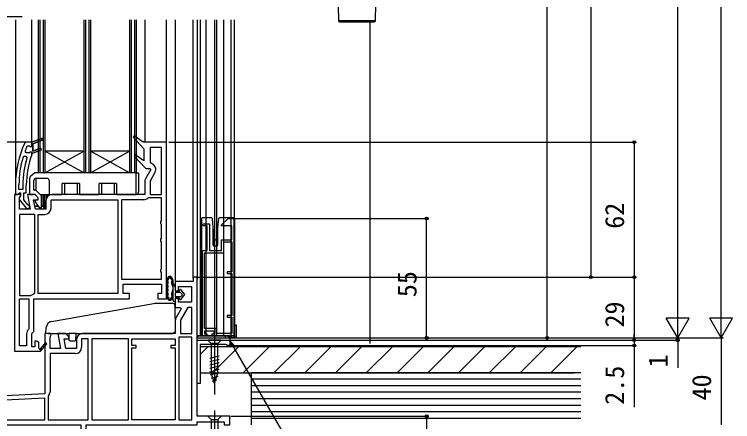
# Model space of a CAD drawing. Units: millimetres, scale not verified. Extents: x -525 to 525, y -783 to 777.
# Drawn here: x -324 to 6.2, y -1.1 to 186.2 of the extents above; entities that cross this region are included whole.
import ezdxf
from ezdxf.enums import TextEntityAlignment as Align

# ---------------------------------------------------------------- set-up
doc = ezdxf.new("R2010")
doc.units = ezdxf.units.MM
doc.header["$LTSCALE"] = 4
for name, color, linetype in [('0-2_YKK_11', 7, 'Continuous'), ('0-3_YKK_11E', 7, 'Continuous'), ('0-4_YKK_12', 2, 'Continuous'), ('0-5_YKK_13', 4, 'Continuous'), ('0-7_YKK_D', 6, 'Continuous'), ('0-9_YSS_K', 3, 'Continuous'), ('0-A_YSS_KE', 3, 'Continuous')]:
    doc.layers.add(name, color=color, linetype=linetype)
doc.styles.add('ＭＳ ゴシック', font='')
doc.styles.get('ＭＳ ゴシック').set_extended_font_data('MS Gothic')

msp = doc.modelspace()

# ---------------------------------------------------------------- linework, layer by layer
at = {"layer": '0-2_YKK_11'}
msp.add_line((-264.5, 101.011), (-274.8, 101.011), dxfattribs=at)
for points in [[(-318.205, 125.499), (-317.747, 125.8), (-317.075, 125.8), (-316.59, 125.425), (-316, 125.5), (-316, 127.4), (-311.548, 129.171), (-316, 127.4), (-318.782, 127.4), (-319.236, 127.11)], [(-312.394, 32.485), (-312.7, 32.662), (-312.7, 35.411), (-313, 35.411), (-313.5, 35.911), (-314.6, 35.911), (-314.6, 33.411), (-316, 33.411), (-316, 39.411), (-315, 40.411), (-315, 55.412), (-271, 55.411), (-271, 57.911), (-274, 57.911), (-274, 62.111), (-256.4, 62.111), (-256.4, 57.911), (-258, 57.911), (-258, 55.411), (-254, 55.411), (-254, 127.411), (-264.71, 127.411), (-268.905, 130.363), (-269.423, 129.772), (-264.5, 124.411), (-264.5, 118.946), (-268.412, 121.567), (-268.916, 120.962), (-263.513, 115.411), (-261.655, 115.411), (-261.327, 114.844), (-263.611, 110.888)], [(-311.252, 128.428), (-315.5, 126.738), (-315.5, 123.261), (-312.048, 124.634), (-311.752, 123.891), (-315.5, 122.4), (-316, 122.4), (-316, 122.9), (-316.59, 122.975), (-317.075, 122.6), (-317.1, 122.6), (-318.635, 122.6), (-319.104, 123.274)], [(-316.03, 121.782), (-316, 121.953), (-316, 122.4), (-315.5, 122.4), (-311.752, 123.891), (-312.048, 124.634), (-315.5, 123.261), (-315.5, 126.738), (-311.252, 128.428)], [(-256.4, 103.411), (-256.4, 125.011), (-261.6, 125.011), (-261.6, 118.224), (-261.213, 117.737)], [(-319.991, 120.645), (-319.513, 121), (-318.676, 121), (-318.199, 120.352)], [(-259.355, 113.461), (-261.6, 109.572), (-261.6, 103.411), (-256.4, 103.411)], [(-264, 109.438), (-264, 103.411), (-306.6, 103.411)], [(-323.5, 107.767), (-323.5, 103.4), (-322.4, 103.4), (-321.904, 103.837), (-321.606, 104.1), (-321.2, 104.1), (-321.2, 102.7), (-321.4, 102.3)], [(-320.1, 107.767), (-320.1, 105.7), (-321.9, 105.7), (-321.9, 107.767)], [(-321.587, 100.883), (-318.475, 96.9), (-317, 96.9), (-317, 98.001), (-317.475, 98.5), (-317.845, 98.692), (-319.6, 100.938), (-319.6, 104.1), (-318.5, 104.1), (-318.5, 107.767)], [(-324, 103.411), (-324, 31.411), (-312.134, 31.411), (-312, 31.334), (-309.095, 34.752), (-309.705, 35.27), (-312.016, 32.551)], [(-309.5, 100.511), (-309.5, 96.611), (-314.356, 96.611), (-315.132, 101.011), (-313, 101.011), (-313, 101.911), (-314.5, 103.411), (-317.992, 103.411), (-316.793, 96.611), (-321.6, 96.611), (-321.6, 101.968), (-321.176, 102.646), (-321.142, 103.111), (-321.6, 103.411), (-322.5, 103.411), (-324, 103.411)], [(-276.4, 101.011), (-276.4, 57.811), (-313, 57.811), (-313, 94.211), (-310, 94.211)], [(-307.1, 97.111), (-307.1, 101.011), (-276.4, 101.011)], [(-274.8, 101.011), (-274.8, 64.511), (-256.4, 64.511), (-256.4, 67.545), (-256.65, 67.978), (-256.65, 68.844), (-256.4, 69.277), (-256.4, 81.545), (-256.65, 81.978), (-256.65, 82.844), (-256.4, 83.277), (-256.4, 89.545), (-256.65, 89.978), (-256.65, 90.844), (-256.4, 91.277), (-256.4, 101.811), (-262.309, 101.811), (-262.631, 101.693)], [(-321.6, 94.211), (-321.6, 57.011), (-316.367, 57.011), (-316.064, 57.114)], [(-314.959, 57.674), (-314.6, 58.153), (-314.6, 94.211), (-321.6, 94.211)], [(-240, 1.411), (-240, 65.411), (-241.8, 65.411), (-241.8, 63.411), (-250, 63.411), (-250, 59.111), (-248.5, 59.111), (-248.5, 61.011), (-242.5, 61.011), (-242.5, 53.811), (-248.5, 53.811), (-248.5, 55.611), (-250, 55.611), (-250, 51.411), (-247.655, 51.411), (-247.327, 50.844), (-249.611, 46.888)], [(-321.6, 33.811), (-321.6, 55.411), (-317.4, 55.412), (-317.4, 41.612), (-317.547, 41.258)], [(-250, 45.438), (-250, 39.411), (-292.6, 39.411)], [(-295.5, 36.511), (-295.5, 32.611), (-300.356, 32.611), (-301.132, 37.011), (-299, 37.011), (-299, 37.911), (-300.5, 39.411), (-303.992, 39.411), (-302.793, 32.611), (-307.6, 32.611), (-307.6, 37.967), (-307.058, 38.835), (-307.377, 39.411), (-310, 39.411), (-310, 11.769), (-355, 9.411)], [(-318.4, 39.204), (-318.4, 33.812), (-321.6, 33.811)], [(-290, -0.189), (-290, 37.011), (-293.1, 37.011), (-293.1, 33.111)], [(-296, 30.211), (-307.6, 30.211), (-307.6, 12.644)], [(-308.282, 10.776), (-308.4, 10.453), (-308.4, -0.189), (-290, -0.189)], [(-355, -2.589), (-293.4, -2.589), (-293.4, -30.589), (-290, -30.589), (-290, -28.689), (-290.5, -28.189), (-291, -27.689), (-291, -2.589), (-240, -2.589), (-240, -1.089), (-227.5, -1.089), (-227.5, -2.589), (-225, -2.589), (-225, 1.411), (-240, 1.411)]]:
    msp.add_lwpolyline(points, dxfattribs=at)
for points in [[(-242.4, 39.411), (-242.4, 51.411), (-244.229, 51.411), (-247.6, 45.572), (-247.6, 39.411)], [(-271.6, -0.189), (-271.6, 37.011), (-288.4, 37.011), (-288.4, -0.189)], [(-250, 32.811), (-250, -0.189), (-270, -0.189), (-270, 32.811), (-268, 32.811), (-268, 34.011), (-270, 34.011), (-270, 37.011), (-250, 37.011), (-250, 34.011), (-252, 34.011), (-252, 32.811)], [(-248.4, 37.811), (-248.4, -0.189), (-242.4, -0.189), (-242.4, 37.811)], [(-240, 16.411), (-240, 36.411), (-225, 36.411), (-225, 33.911), (-226.2, 33.911), (-226.5, 34.211), (-226.7, 34.411), (-238.6, 34.411), (-238.6, 16.411)], [(-310, 9.766), (-352.6, 7.534), (-352.6, -0.189), (-310, -0.189)]]:
    msp.add_lwpolyline(points, close=True, dxfattribs=at)
for centre, radius, start, end in [((-311.4, 128.8), 0.4, 291.69939, 111.69941), ((-311.4, 128.8), 0.4, 291.69939, 111.69941), ((-277.5, 107.767), 46, 155.13402, 179.99999), ((-277.5, 107.767), 44.4, 156.46078, 159.55779), ((-277.5, 107.767), 44.4, 163.13981, 180.00001), ((-277.5, 107.767), 42.6, 162.81723, 180.00001), ((-277.5, 107.767), 41, 160.01112, 180.00001), ((-261.866, 114.911), 2.9, 329.99998, 76.9794), ((-261.1, 109.438), 2.9, 150.00001, 180.00002), ((-306.6, 100.511), 2.9, 90.00001, 179.99999), ((-320.8, 101.5), 1, 126.86989, 218.08672), ((-264.5, 103.911), 2.9, 269.99998, 310.11918), ((-310, 97.111), 2.9, 270.00001, 359.99999), ((-314, 54.412), 3.4, 106.3827, 127.37008), ((-247.1, 45.438), 2.9, 150.00001, 180.00002), ((-315.5, 39.204), 2.9, 134.90088, 179.99999), ((-292.6, 36.511), 2.9, 90.00001, 179.99999), ((-296, 33.111), 2.9, 270.00001, 359.99999), ((-312.178, 32.36), 0.25, 149.99997, 49.64296), ((-310.5, 12.644), 2.9, 319.88081, 0.00001)]:
    msp.add_arc(centre, radius, start, end, dxfattribs=at)
at = {"layer": '0-3_YKK_11E'}
for points in [[(-223.031, 92.411), (-223.031, 37.411), (-224.031, 37.411), (-225.031, 38.411), (-233.131, 38.411), (-233.131, 39.311), (-232.131, 39.311), (-232.131, 40.611), (-236.531, 40.611), (-236.531, 39.311), (-235.531, 39.311), (-235.531, 38.411), (-237.531, 38.411), (-237.531, 77.611), (-235.331, 77.611), (-235.331, 88.911), (-237.031, 88.911), (-237.531, 89.411), (-237.031, 89.911), (-234.331, 89.911), (-234.331, 77.611), (-228.731, 77.611), (-228.731, 82.611), (-224.031, 82.611), (-224.031, 88.911), (-228.731, 88.911), (-228.731, 89.411), (-225.731, 92.411)], [(-236.531, 41.811), (-236.531, 76.611), (-227.731, 76.611), (-227.731, 81.611), (-224.031, 81.611), (-224.031, 67.811), (-226.131, 67.811), (-226.131, 67.011), (-224.031, 67.011), (-224.031, 47.811), (-226.131, 47.811), (-226.131, 47.011), (-224.031, 47.011), (-224.031, 39.411), (-231.131, 39.411), (-231.131, 41.811)]]:
    msp.add_lwpolyline(points, close=True, dxfattribs=at)
at = {"layer": '0-4_YKK_12'}
for p, q in [((-320.486, 185.18), (-355.107, 185.18)), ((-323.505, 183.68), (-323.505, 103.411)), ((-316, 127.411), (-316, 183.68)), ((-312.997, 183.68), (-312.997, 113.401)), ((-312.297, 183.68), (-312.297, 113.401)), ((-310.697, 183.68), (-310.697, 113.401)), ((-309.997, 183.68), (-309.997, 113.401)), ((-291.997, 183.68), (-291.997, 113.401)), ((-291.297, 183.68), (-291.297, 113.401)), ((-289.697, 183.68), (-289.697, 113.401)), ((-288.997, 183.68), (-288.997, 113.401)), ((-270.997, 183.68), (-270.997, 113.401)), ((-270.297, 183.68), (-270.297, 113.401)), ((-268.697, 183.68), (-268.697, 113.401)), ((-267.997, 183.68), (-267.997, 113.401)), ((-264, 183.68), (-264, 127.411)), ((-254, 127.411), (-254, 183.68)), ((-250, 183.68), (-250, 62.911)), ((-241.8, 64.811), (-241.8, 183.68)), ((-240, 183.68), (-240, 64.512)), ((-238.5, 183.68), (-238.5, 38.311)), ((-235.9, 183.68), (-235.9, 38.311)), ((-231.95, 183.68), (-231.95, 38.311)), ((-231.05, 183.68), (-231.05, 38.311)), ((-227.8, 183.68), (-227.8, 38.311)), ((-224.5, 183.68), (-224.5, 38.311)), ((-223.002, 183.68), (-223, 38.311)), ((-291.997, 123.401), (-309.997, 123.401)), ((-291.997, 113.401), (-309.997, 123.401)), ((-309.997, 113.401), (-291.997, 123.401)), ((-270.997, 123.401), (-288.997, 123.401)), ((-270.997, 113.401), (-288.997, 123.401)), ((-288.997, 113.401), (-270.997, 123.401)), ((-267.997, 113.401), (-312.997, 113.401)), ((-223, 38.311), (-240, 38.311)), ((-225, 37.411), (-225, 33.912))]:
    msp.add_line(p, q, dxfattribs=at)
at = {"layer": '0-5_YKK_13'}
for p, q in [((-157.965, 183.293), (-174.988, 183.293)), ((-174.488, 182.804), (-158.465, 182.804)), ((-314.582, 113.335), (-316.437, 111.851)), ((-268, 113.4), (-314.395, 113.4)), ((-268, 113.4), (-267, 113.4)), ((-268, 103.4), (-268, 113.4)), ((-267, 113.4), (-267, 104.4)), ((-317, 110.679), (-317, 103.6)), ((-315, 105.6), (-315, 109.9)), ((-314, 110.9), (-309, 110.9)), ((-314, 105.229), (-314, 110.9)), ((-308, 109.9), (-308, 103.4)), ((-294, 108.4), (-302, 108.4)), ((-302, 103.4), (-302, 108.4)), ((-295, 103.4), (-295, 108.4)), ((-294, 108.4), (-294, 103.4)), ((-277, 108.4), (-285, 108.4)), ((-285, 103.4), (-285, 108.4)), ((-278, 103.4), (-278, 108.4)), ((-277, 108.4), (-277, 103.4)), ((-317, 103.38), (-317, 103.4)), ((-316.8, 103.4), (-317, 103.4)), ((-316.8, 103.4), (-315.207, 103.4)), ((-314.379, 105.4), (-314.8, 105.4)), ((-311.646, 102.875), (-314.025, 105.254)), ((-312.172, 103.4), (-308, 103.4)), ((-311.5, 97.7), (-311.5, 102.522)), ((-310.5, 97.4), (-310.5, 103.1)), ((-310.5, 103.1), (-310.2, 103.1)), ((-310.2, 103.1), (-310.2, 97.4)), ((-309.3, 101.559), (-309.3, 103.4)), ((-309, 103.4), (-309, 102.128)), ((-308, 103.4), (-302, 103.4)), ((-294, 103.4), (-295, 103.4)), ((-294, 103.4), (-285, 103.4)), ((-277, 103.4), (-278, 103.4)), ((-277, 103.4), (-268, 103.4)), ((-314.5, 100.485), (-314.5, 100.163)), ((-314.464, 100.049), (-312.699, 97.528)), ((-313.807, 101), (-314.4, 100.658)), ((-314.638, 98.2), (-313.17, 98.2)), ((-312.96, 97.9), (-314.585, 97.9)), ((-312.453, 97.4), (-311.8, 97.4)), ((-311.5, 98.2), (-310.8, 98.2)), ((-310.8, 97.9), (-311.5, 97.9)), ((-310.8, 98.2), (-310.8, 97.9)), ((-310.2, 97.4), (-309.5, 97.4)), ((-309.5, 97.1), (-310.2, 97.1)), ((-237.43, 92.711), (-237.531, 92.711)), ((-234.831, 92.711), (-237.43, 92.711)), ((-233.903, 92.711), (-234.831, 92.711)), ((-233.417, 92.711), (-233.903, 92.711)), ((-229.219, 92.711), (-229.644, 92.711)), ((-225.498, 92.711), (-229.219, 92.711)), ((-225.431, 92.711), (-225.498, 92.711)), ((-225.498, 92.706), (-225.498, 92.711)), ((-223.232, 92.711), (-225.431, 92.711)), ((-238.031, 92.211), (-238.031, 38.911)), ((-232.531, 88.223), (-232.919, 92.259)), ((-230.142, 92.259), (-230.531, 88.223)), ((-222.731, 92.211), (-222.731, 37.911)), ((-232.531, 80.111), (-232.531, 88.223)), ((-230.531, 88.223), (-231.031, 83.03)), ((-230.531, 88.223), (-230.531, 80.111)), ((-232.031, 83.03), (-232.007, 82.782)), ((-231.055, 82.782), (-231.031, 83.03)), ((-231.031, 83.03), (-231.031, 79.611)), ((-231.031, 79.611), (-232.031, 79.611)), ((-231.708, 82.511), (-231.353, 82.511)), ((-254, 63.701), (-254, 56.72)), ((-253.4, 63.423), (-253.4, 62.42)), ((-253.4, 61.362), (-253.4, 60.74)), ((-253.4, 59.682), (-253.4, 59.06)), ((-251, 54.71), (-251, 62.26)), ((-251, 62.26), (-250, 60.811)), ((-250, 60.811), (-250, 59.011)), ((-248, 59.011), (-248, 59.509)), ((-247.644, 59.64), (-245.7, 57.361)), ((-253.4, 58.002), (-253.4, 56.999)), ((-250, 59.011), (-248, 59.011)), ((-250, 58.011), (-250, 56.711)), ((-247.7, 58.311), (-249.7, 58.311)), ((-249.7, 56.411), (-247.7, 56.411)), ((-245.7, 57.361), (-247.644, 55.082)), ((-246.918, 57.556), (-247.472, 58.206)), ((-247.472, 56.516), (-246.918, 57.166)), ((-306.856, 44.973), (-259.086, 53.396)), ((-258.913, 53.411), (-251.227, 53.411)), ((-250, 55.711), (-250, 54.711)), ((-248, 55.711), (-250, 55.711)), ((-248, 55.213), (-248, 55.711)), ((-223, 43.411), (-222, 43.411)), ((-222.8, 43.411), (-222.8, 38.411)), ((-222, 43.411), (-222, 37.911)), ((-309.5, 39.411), (-309.329, 42.201)), ((-236.433, 40.621), (-236.431, 40.611)), ((-232, 41.411), (-232, 11.411)), ((-308.502, 39.411), (-309.5, 39.411)), ((-308.502, 39.411), (-298.85, 39.411)), ((-295.65, 39.411), (-298.85, 39.411)), ((-298.824, 36.411), (-298.85, 39.411)), ((-298.824, 36.411), (-298.315, 35.911)), ((-296.185, 35.911), (-295.676, 36.411)), ((-295.676, 36.411), (-295.65, 39.411)), ((-295.65, 39.411), (-250.999, 39.411)), ((-250.983, 39.411), (-250.999, 39.411)), ((-227.6, 38.411), (-240, 38.411)), ((-240, 38.411), (-240, 37.911)), ((-239.5, 37.411), (-222.5, 37.411)), ((-237.531, 38.411), (-237.426, 38.411)), ((-237.426, 38.411), (-237.168, 38.411)), ((-237.168, 38.411), (-237.031, 38.411)), ((-228.9, 36.411), (-235.1, 36.411)), ((-235.1, 36.411), (-233.55, 34.861)), ((-231.631, 38.411), (-225.232, 38.411)), ((-228.9, 36.411), (-230.45, 34.861)), ((-227.031, 38.411), (-227.031, 37.911)), ((-226.531, 37.411), (-225.756, 37.411)), ((-225.756, 38.411), (-225.756, 37.411)), ((-225.756, 37.411), (-225.256, 37.411)), ((-225.336, 38.411), (-225.152, 38.227)), ((-225.256, 37.411), (-225.256, 38.331)), ((-225.256, 37.411), (-224.731, 37.411)), ((-224.731, 37.911), (-225.232, 38.411)), ((-224.852, 37.912), (-224.852, 37.911)), ((-224.852, 37.911), (-224.731, 37.911)), ((-222.8, 38.411), (-224.7, 38.411)), ((-296.185, 35.911), (-298.315, 35.911)), ((-233.55, 34.861), (-233.55, 21.327)), ((-230.45, 34.861), (-233.55, 34.861)), ((-230.45, 21.327), (-230.45, 34.861)), ((-234.1, 28.117), (-229.9, 29.242)), ((-234.1, 26.564), (-229.9, 27.689)), ((-234.1, 25.011), (-229.9, 26.137)), ((-234.1, 23.458), (-229.9, 24.584)), ((-234.1, 21.905), (-229.9, 23.031)), ((-233.841, 20.422), (-229.9, 21.478)), ((-232, 16.411), (-233.55, 21.327)), ((-232, 16.411), (-230.45, 21.327)), ((-233.39, 18.99), (-230.354, 19.803)), ((-232.938, 17.558), (-230.888, 18.107)), ((-232, 4.011), (-232.001, -32.989)), ((-228.9, 1.511), (-230.45, -0.039)), ((-233.55, -0.039), (-233.55, -25.573)), ((-230.45, -0.039), (-230.45, -25.573))]:
    msp.add_line(p, q, dxfattribs=at)
for points in [[(-301, 108.4), (-301, 103.4), (-302, 103.4)], [(-284, 108.4), (-284, 103.4), (-285, 103.4)], [(-310.5, 98.2), (-310.8, 98.2), (-310.8, 103.4)], [(-310.2, 97.1), (-310.2, 97.4), (-310.5, 97.4)], [(-232.031, 79.611), (-232.031, 83.03), (-232.531, 88.223)], [(-250.227, 52.428), (-250.017, 40.411), (-250.983, 39.411)], [(-232.131, 40.311), (-232.131, 38.411), (-231.631, 38.411)], [(-224.731, 37.911), (-224.731, 37.411), (-223.231, 37.411)], [(-228.9, 1.511), (-235.1, 1.511), (-233.55, -0.039), (-230.45, -0.039)]]:
    msp.add_lwpolyline(points, dxfattribs=at)
for centre, radius, start, end in [((-1963.976, 225.304), 1806.5, 358.66742, 0), ((1631.024, 225.304), 1806.5, 180.16582, 181.33258), ((-174.488, 183.304), 0.5, 181.33258, 270), ((-158.465, 183.304), 0.5, 270, 358.66742), ((-314.395, 113.1), 0.3, 90, 128.65981), ((-315.5, 110.679), 1.5, 128.65981, 180), ((-314, 109.9), 1, 90, 180), ((-309, 109.9), 1, 0, 90), ((-316.8, 103.6), 0.2, 180, 270), ((-314.8, 105.6), 0.2, 180, 270), ((-314.379, 104.9), 0.5, 45, 90), ((-312, 102.522), 0.5, 0, 45), ((-310.8, 103.1), 0.3, 0, 90), ((-310.8, 103.1), 0.6, 0, 30), ((-268, 104.4), 1, 270, 0), ((-314.3, 100.485), 0.2, 120, 180), ((-314.3, 100.163), 0.2, 180, 215), ((-312.453, 97.7), 0.3, 215, 270), ((-311.8, 97.7), 0.3, 270, 0), ((-310.8, 97.6), 0.3, 0, 90), ((-310.2, 97.4), 0.3, 180, 270), ((-233.417, 92.211), 0.5, 5.5, 90), ((-229.644, 92.211), 0.5, 90, 174.5), ((-223.231, 92.211), 0.5, 0.03924, 89.96081), ((-231.708, 82.811), 0.3, 185.5, 270), ((-231.353, 82.811), 0.3, 270, 354.5), ((-232.031, 80.111), 0.5, 180, 270), ((-231.031, 80.111), 0.5, 270, 0), ((-253.4, 63.701), 0.6, 167.56011, 180), ((-250.275, 63.012), 3.8, 142.61723, 167.56011), ((-253.352, 63.892), 0.2, 107.41595, 215.894), ((-254, 63.423), 0.6, 0, 35.894), ((-253.502, 64.369), 0.3, 287.41595, 337.1967), ((-252.5, 64.712), 1, 37.38277, 142.61723), ((-250.275, 63.012), 3.2, 141.12633, 157.1967), ((-253, 65.209), 0.3, 321.12633, 0.38608), ((-252.5, 65.212), 0.2, 359.61392, 180.38608), ((-252, 65.209), 0.3, 179.61392, 218.87367), ((-254.725, 63.012), 3.2, 22.8033, 38.87367), ((-251.498, 64.369), 0.3, 202.8033, 252.58405), ((-254.725, 63.012), 3.8, 348.58793, 37.38277), ((-251.648, 63.892), 0.2, 319.31807, 72.58405), ((-254.725, 63.012), 3.2, 348.58793, 9.09882), ((-251.269, 63.566), 0.3, 139.31807, 189.09882), ((-253.4, 61.891), 0.2, 138.59038, 221.40962), ((-253.4, 60.211), 0.2, 138.59038, 221.40962), ((-254, 62.42), 0.6, 318.59038, 0), ((-254, 61.362), 0.6, 0, 41.40962), ((-254, 60.74), 0.6, 318.59038, 0), ((-254, 59.682), 0.6, 0, 41.40962), ((-251, 62.26), 0.6, 168.58793, 212.63687), ((-254.2, 60.211), 3.2, 327.36313, 32.63687), ((-247.798, 59.509), 0.202, 40.46378, 179.99997), ((-253.4, 56.72), 0.6, 180, 192.43988), ((-250.275, 57.41), 3.8, 192.43988, 217.38277), ((-253.4, 58.531), 0.2, 138.59038, 221.40962), ((-253.352, 56.53), 0.2, 144.10601, 252.58405), ((-254, 59.06), 0.6, 318.59038, 0), ((-254, 58.002), 0.6, 360, 41.40962), ((-254, 56.999), 0.6, 324.10601, 0), ((-253.502, 56.053), 0.3, 22.8033, 72.58405), ((-250.275, 57.41), 3.2, 202.8033, 218.87366), ((-254.725, 57.41), 3.2, 321.12633, 337.1967), ((-251.498, 56.053), 0.3, 107.41595, 157.1967), ((-254.725, 57.41), 3.8, 322.61723, 348.58793), ((-251, 58.161), 0.6, 147.36313, 191.41207), ((-254.725, 57.41), 3.2, 350.90118, 11.41207), ((-251.648, 56.53), 0.2, 287.41595, 40.68192), ((-251.269, 56.856), 0.3, 170.90118, 220.68192), ((-249.7, 58.011), 0.3, 90, 180), ((-249.7, 56.711), 0.3, 180, 270), ((-247.7, 58.011), 0.3, 40.46381, 90), ((-247.7, 56.711), 0.3, 270, 319.53619), ((-247.146, 57.361), 0.3, 319.53619, 40.46381), ((-258.913, 52.411), 1, 90, 100), ((-252.5, 55.71), 1, 217.38277, 322.61723), ((-253, 55.213), 0.3, 359.61388, 38.87366), ((-252.5, 55.21), 0.2, 179.61388, 0.38607), ((-252, 55.213), 0.3, 141.12633, 180.38607), ((-251.227, 52.411), 1, 1, 90), ((-250.5, 54.71), 0.5, 180.11462, 359.88538), ((-250.5, 54.711), 0.5, 359.88533, 359.99998), ((-247.798, 55.213), 0.202, 180, 319.53619), ((-306.335, 42.018), 3, 100, 176.5), ((-239.5, 37.911), 0.5, 180, 270), ((-226.531, 37.911), 0.5, 180, 270), ((-223.231, 37.911), 0.5, 270, 0), ((-222.5, 37.911), 0.5, 270, 0)]:
    msp.add_arc(centre, radius, start, end, dxfattribs=at)
for centre, major_axis, ratio, start_param, end_param in [((-237.531, 92.211), (0.5, 0), 0.999962, 1.5707963, 3.1415927), ((-223.232, 92.211), (-0.527, 0), 0.948965, 4.7110867, 4.712389), ((-237.531, 38.911), (-0.5, 0), 0.999962, 6.2831853, 7.8539816), ((-237.426, 38.911), (-0.5, 0), 0.999962, 1.5620697, 1.5707963), ((-225.152, 38.211), (-0.3, 0.3), 0.026186, 3.1154127, 4.7385689)]:
    msp.add_ellipse(centre, major_axis=major_axis, ratio=ratio, start_param=start_param, end_param=end_param, dxfattribs=at)
at = {"layer": '0-7_YKK_D'}
for p, q in [((1, 47.911), (1, 456.9)), ((-79, 37.411), (-79, 444.9)), ((-19, 47.911), (-19, 426.9)), ((-59, 399.4), (-59, 65.411)), ((-318.051, 127.411), (-376.005, 127.411)), ((-253, 127.411), (-38, 127.411)), ((-39, 127.411), (-39, 65.411)), ((-222.531, 92.411), (-133.445, 92.411)), ((-134.445, 37.411), (-134.445, 92.411)), ((-240.5, 65.411), (-58, 65.411)), ((-239.5, 65.411), (-38, 65.411)), ((-239.5, 65.411), (-38, 65.411)), ((-39, 65.411), (-39, 36.411)), ((-19, 37.411), (-19, 55.598)), ((1, 37.411), (1, 55.598)), ((-19, 37.411), (-24.25, 46.504)), ((-13.75, 46.504), (-24.25, 46.504)), ((-19, 37.411), (-13.75, 46.504)), ((1, 37.411), (-4.25, 46.504)), ((6.25, 46.504), (-4.25, 46.504)), ((1, 37.411), (6.25, 46.504)), ((-19, 37.411), (-19, 39.961)), ((-224.5, 36.411), (-18, 36.411)), ((-224.5, 36.411), (-38, 36.411)), ((-224, 36.411), (-38, 36.411)), ((-223.499, 37.411), (-133.445, 37.411)), ((-222.257, 37.411), (2, 37.411)), ((-221.5, 37.411), (-78, 37.411)), ((-73.822, 37.411), (-18, 37.411)), ((-60.708, 37.411), (2, 37.411)), ((-57.381, 37.411), (-18, 37.411)), ((-39, 36.411), (-39, 38.961)), ((-39, 36.411), (-39, 33.911)), ((-19, 37.411), (-19, 36.411)), ((-19, 36.411), (-19, 23.697)), ((1, 37.411), (1, -2.589)), ((-224.3, 33.911), (-38, 33.911)), ((-39, 33.911), (-39, 5.584)), ((-224.5, 1.411), (-133.445, 1.411))]:
    msp.add_line(p, q, dxfattribs=at)
for points in [[(-224.317, 33.611), (-225, 36.161), (-223.133, 34.294)], [(-225, 36.161), (-223.725, 33.952), (-164.426, -68.756), (-90.413, -68.756)], [(-134.445, 1.411), (-134.445, -2.589), (-134.445, -16.707)]]:
    msp.add_lwpolyline(points, dxfattribs=at)
for centre in [(-39, 127.411), (-134.445, 92.411), (-59, 65.411), (-39, 65.411), (-39, 65.411), (-134.445, 37.411), (-79, 37.411), (-39, 36.411), (-39, 36.411), (-19, 36.411), (-39, 33.911), (-134.445, 1.411)]:
    msp.add_circle(centre, 0.637, dxfattribs=at)
at = {"layer": '0-9_YSS_K'}
for p, q in [((-160.5, 182.804), (-160.5, 34.911)), ((-238.6, 29.868), (-235.057, 33.411)), ((-232.915, 21.411), (-220.915, 33.411)), ((-218.773, 21.411), (-206.773, 33.411)), ((-204.631, 21.411), (-192.631, 33.411)), ((-190.489, 21.411), (-178.489, 33.411)), ((-176.347, 21.411), (-164.347, 33.411)), ((-162.204, 21.411), (-150.204, 33.411)), ((-148.062, 21.411), (-136.062, 33.411)), ((-133.92, 21.411), (-121.92, 33.411)), ((-119.778, 21.411), (-107.778, 33.411)), ((-105.636, 21.411), (-93.636, 33.411)), ((-91.494, 21.411), (-79.494, 33.411)), ((-77.352, 21.411), (-65.352, 33.411)), ((-63.5, 18.411), (-215, 18.411)), ((-63.5, 15.411), (-215, 15.411)), ((-63.5, 12.411), (-215, 12.411)), ((-63.5, 9.411), (-215, 9.411)), ((-63.5, 6.411), (-215, 6.411)), ((-63.5, 3.411), (-215, 3.411)), ((-63.5, 0.411), (-215, 0.411))]:
    msp.add_line(p, q, dxfattribs=at)
at = {"layer": '0-A_YSS_KE'}
for p, q in [((-63.5, 33.411), (-238.6, 33.411)), ((-63.5, 21.411), (-215, 21.411)), ((-215, -2.589), (-215, 21.411))]:
    msp.add_line(p, q, dxfattribs=at)
msp.add_lwpolyline([(-238.6, 33.411), (-238.6, 21.411), (-66.5, 21.411)], dxfattribs=at)

# ---------------------------------------------------------------- texts
at = {"layer": '0-7_YKK_D', "style": 'ＭＳ ゴシック'}
for s, p in [('62', (-41, 87.65)), ('55', (-136.445, 56.184)), ('29', (-41, 42.218)), ('1', (-21, 23.856)), ('2.5', (-41, 6.697)), ('40', (-1, 8.684))]:
    msp.add_text(s, height=8.798, rotation=90, dxfattribs=at).set_placement(p, align=Align.BOTTOM_LEFT)

doc.saveas('drawing.dxf')
